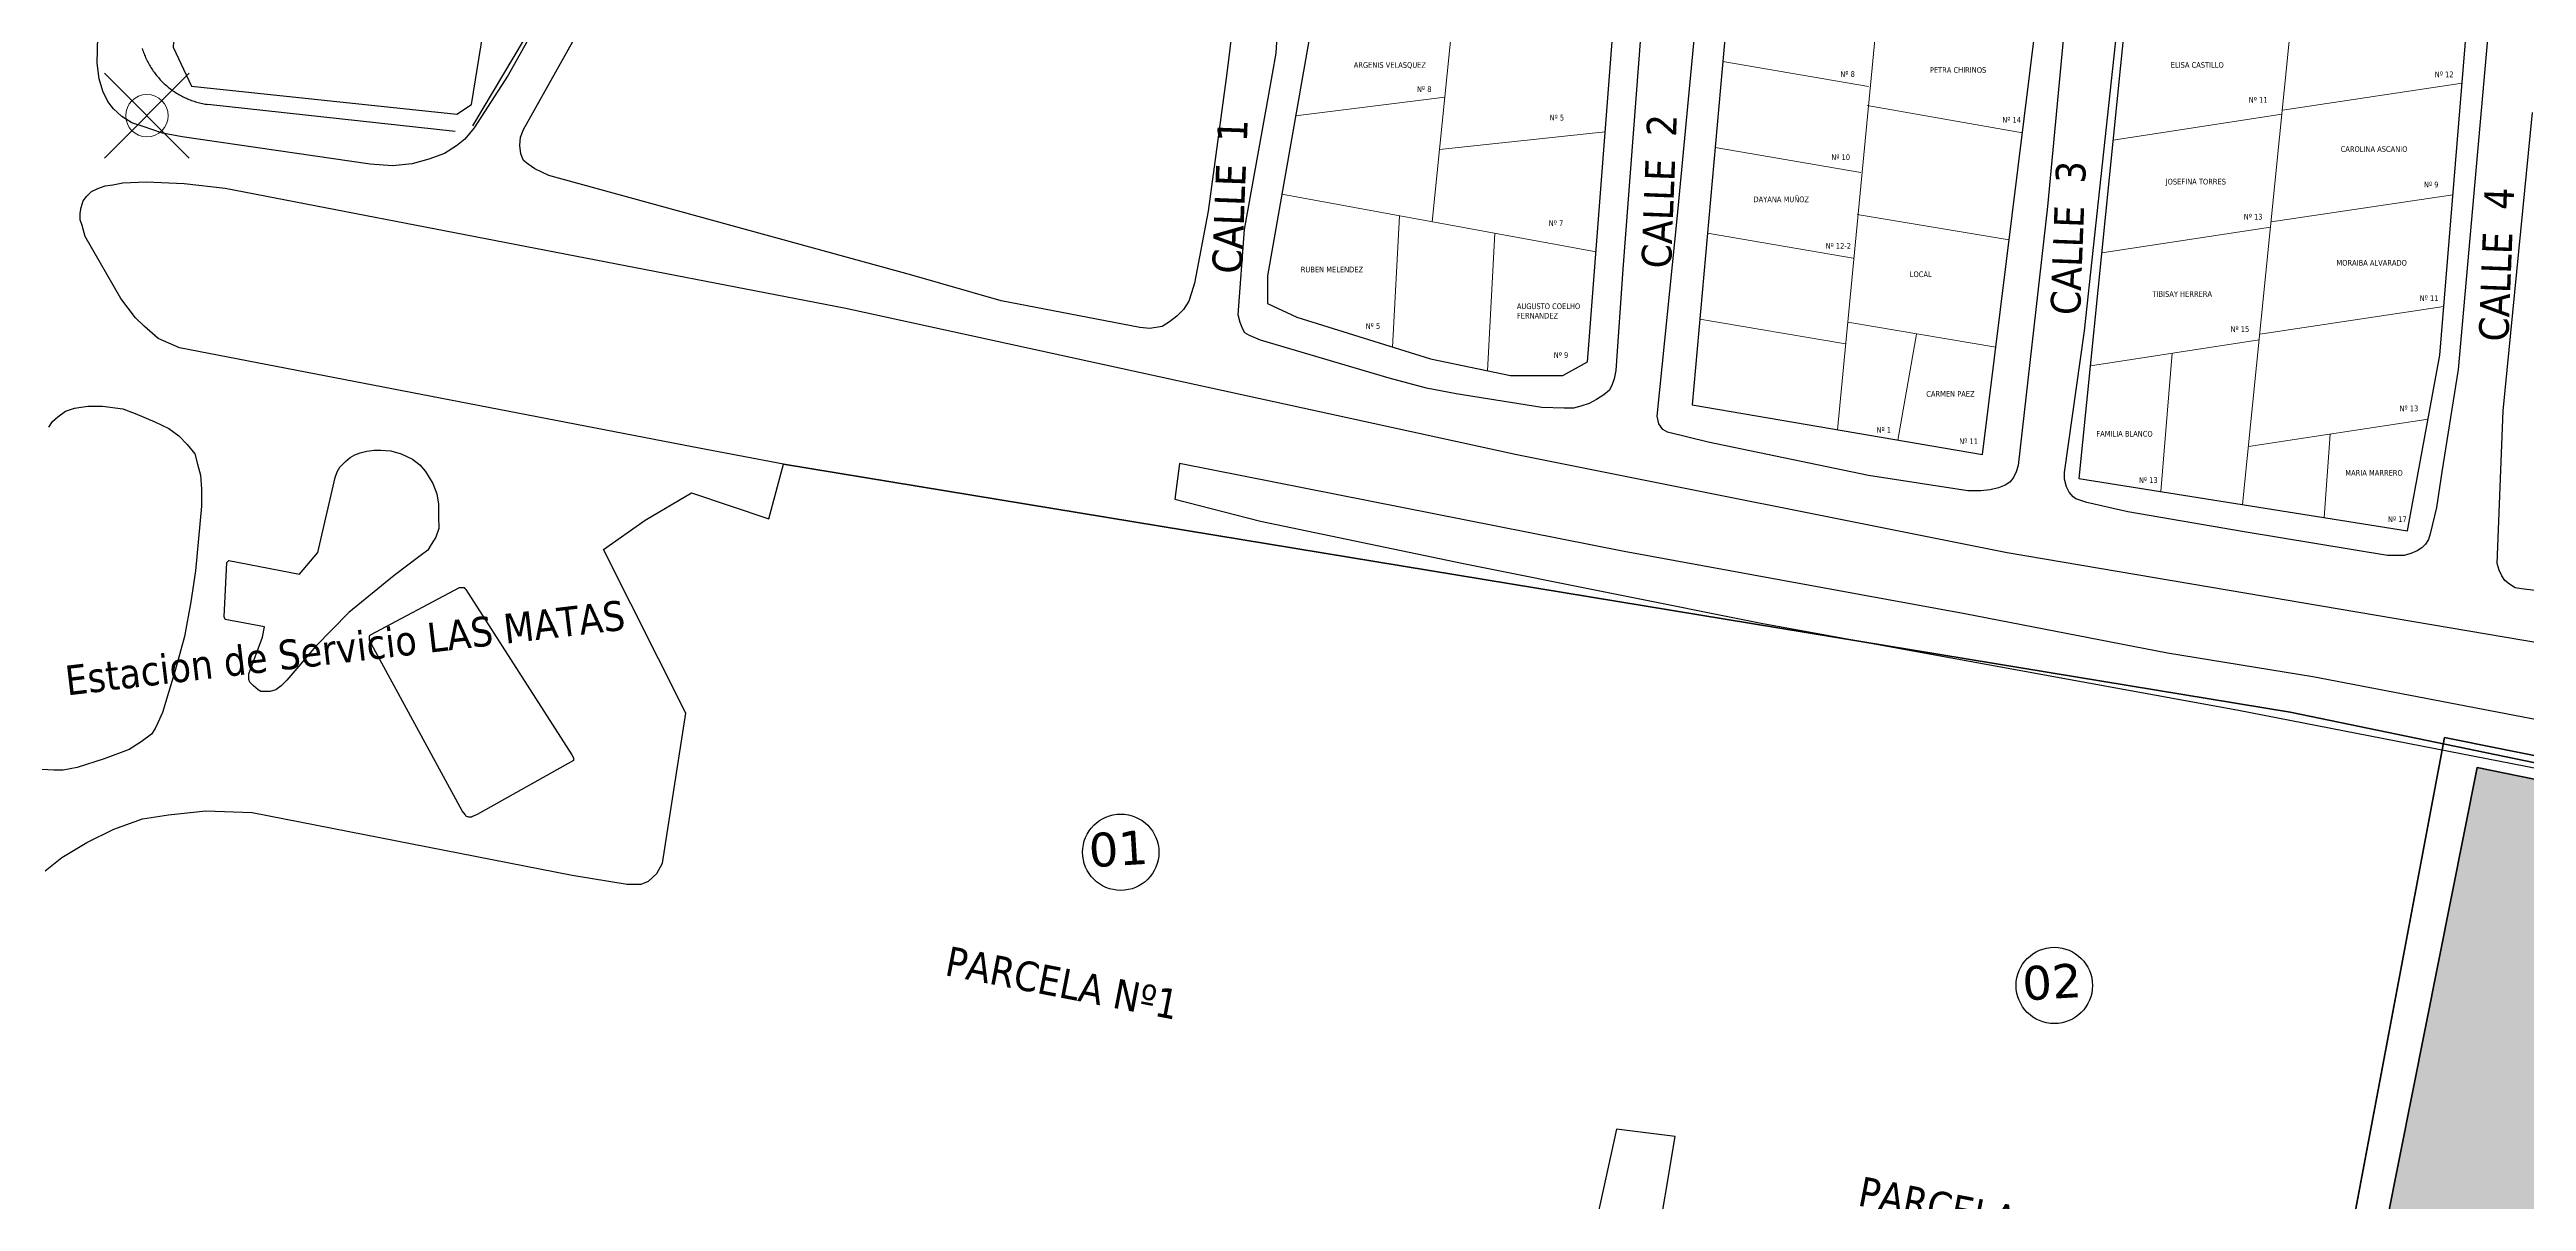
# Model space of a CAD drawing. Header units: metres. Extents: x 2 to 659295185, y -28 to 1124222152.
# Drawn here: x 656727.9 to 657019.8, y 1122568.8 to 1122704.7 of the extents above; entities that cross this region are included whole.
import ezdxf

# ---------------------------------------------------------------- set-up
doc = ezdxf.new("R2010")
doc.units = ezdxf.units.M
doc.header["$MEASUREMENT"] = 0
doc.header["$PDMODE"] = 35
doc.header["$PDSIZE"] = 5
for name, color, linetype in [('CALLES', 1, 'CONTINUOUS'), ('CERCA', 7, 'CONTINUOUS'), ('Cota', 3, 'CONTINUOUS'), ('MANZANA', 30, 'CONTINUOUS'), ('Numero de manzana', 6, 'CONTINUOUS'), ('Nº parcela', 4, 'CONTINUOUS'), ('Parcelas', 140, 'CONTINUOUS'), ('PUNTO', 3, 'CONTINUOUS'), ('TEXTOS', 7, 'CONTINUOUS')]:
    doc.layers.add(name, color=color, linetype=linetype)
doc.layers.add('OCUPACIONES IRREGULARES', color=34, linetype='CONTINUOUS', lineweight=200)
doc.styles.add('ROMAN', font='verdana.ttf')
doc.styles.get("Standard").update_dxf_attribs({"font": 'tahoma.ttf'})

msp = doc.modelspace()

# ---------------------------------------------------------------- hatches: boundary and pattern name
at = {"layer": 'OCUPACIONES IRREGULARES', "lineweight": 200, "transparency": 33554651}
h = msp.add_hatch(color=256, dxfattribs=at)
h.dxf.hatch_style = 1
h.set_gradient(color1=(153, 76, 0), one_color=1, tint=1)
h.paths.add_polyline_path([(657346, 1122552), (657014, 1122620), (656982, 1122459), (657320, 1122378)])

# ---------------------------------------------------------------- linework, layer by layer
at = {"layer": 'CERCA', "lineweight": 0}
for p, q in [((656938.5929, 1122659.8419), (656947.9153, 1122756.8166)), ((656895.7329, 1122732.3935), (656890.8169, 1122684.3629)), ((656925.0933, 1122703.2483), (656942.274, 1122700.3147)), ((656874.7441, 1122696.8494), (656892.3195, 1122699.044)), ((656960.4168, 1122694.8731), (656942.1182, 1122698.072)), ((656891.6881, 1122692.8753), (656911.2381, 1122694.9757)), ((656924.1903, 1122693.1285), (656941.3711, 1122690.1949)), ((656873.1143, 1122687.6213), (656910.1484, 1122680.8046)), ((656886.9728, 1122685.0704), (656886.1605, 1122669.595)), ((656958.8481, 1122682.2199), (656940.9336, 1122685.2233)), ((656898.2101, 1122683.002), (656897.359, 1122666.788)), ((656923.2874, 1122683.0087), (656940.4681, 1122680.0751)), ((656922.3844, 1122672.8889), (656939.5652, 1122669.9553)), ((656957.2794, 1122669.5668), (656939.813, 1122672.5334)), ((656945.7222, 1122658.5932), (656947.9148, 1122671.1003))]:
    msp.add_line(p, q, dxfattribs=at)
at = {"layer": 'MANZANA', "lineweight": -2}
for p, q in [((657018.975, 1122748.0279), (657012.7082, 1122677.5522)), ((656783.7211, 1122695.2286), (656802.3155, 1122728.3819)), ((656868.6533, 1122718.164), (656866.6495, 1122701.8973)), ((656919.7528, 1122685.1007), (656922.8944, 1122718.184)), ((656966.3995, 1122718.6039), (656963.3651, 1122686.1805)), ((656733.5039, 1122703.087), (656733.776, 1122715.2546)), ((656915.902, 1122713.175), (656913.321, 1122678.772)), ((656786.401, 1122709.6257), (656781.94, 1122701.6373)), ((656967.7024, 1122671.4935), (656972.0149, 1122711.3254)), ((656872.4464, 1122704.2468), (656872.6443, 1122707.4561)), ((656871.5888, 1122699.3778), (656872.4464, 1122704.2468)), ((656733.7265, 1122701.2074), (656733.5039, 1122703.087)), ((656734.1718, 1122699.7677), (656733.7265, 1122701.2074)), ((656781.94, 1122701.6373), (656777.916, 1122695.4286)), ((656866.6495, 1122701.8973), (656864.4149, 1122685.6306)), ((656734.7243, 1122698.558), (656734.1718, 1122699.7677)), ((656735.3922, 1122697.6781), (656734.7243, 1122698.558)), ((656736.3817, 1122696.7983), (656735.3922, 1122697.6781)), ((656868.7028, 1122683.441), (656871.5888, 1122699.3778)), ((656737.5856, 1122696.0285), (656736.3817, 1122696.7983)), ((656738.9049, 1122695.5886), (656737.5856, 1122696.0285)), ((656741.2055, 1122694.8287), (656738.9049, 1122695.5886)), ((656743.5143, 1122694.3888), (656741.2055, 1122694.8287)), ((656777.916, 1122695.4286), (656776.8276, 1122694.0989)), ((656783.3995, 1122694.3488), (656783.7211, 1122695.2286)), ((657017.0537, 1122662.0854), (657020.517, 1122697.2682)), ((656765.6627, 1122691.1695), (656743.5143, 1122694.3888)), ((656774.4198, 1122692.4292), (656772.5645, 1122691.7593)), ((656775.8463, 1122693.319), (656774.4198, 1122692.4292)), ((656776.8276, 1122694.0989), (656775.8463, 1122693.319)), ((656783.2923, 1122693.349), (656783.3995, 1122694.3488)), ((656783.4077, 1122692.3592), (656783.2923, 1122693.349)), ((656783.7376, 1122691.5794), (656783.4077, 1122692.3592)), ((656735.318, 1122688.72), (656736.5219, 1122688.9399)), ((656736.5219, 1122688.9399), (656739.2595, 1122689.0599)), ((656739.2595, 1122689.0599), (656743.7535, 1122688.8599)), ((656768.2931, 1122690.9595), (656765.6627, 1122691.1695)), ((656770.5937, 1122691.1895), (656768.2931, 1122690.9595)), ((656772.5645, 1122691.7593), (656770.5937, 1122691.1895)), ((656784.2901, 1122691.1395), (656783.7376, 1122691.5794)), ((656785.0569, 1122690.5896), (656784.2901, 1122691.1395)), ((656786.7061, 1122689.8297), (656785.0569, 1122690.5896)), ((656829.4938, 1122678.0721), (656786.7061, 1122689.8297)), ((656731.5002, 1122685.3806), (656731.6074, 1122686.0405)), ((656731.6074, 1122686.0405), (656731.8217, 1122686.8203)), ((656731.8217, 1122686.8203), (656732.2588, 1122687.3702)), ((656732.2588, 1122687.3702), (656732.803, 1122687.9301)), ((656732.803, 1122687.9301), (656733.5699, 1122688.27)), ((656733.5699, 1122688.27), (656734.4439, 1122688.6)), ((656734.4439, 1122688.6), (656735.318, 1122688.72)), ((656743.7535, 1122688.8599), (656748.5773, 1122688.33)), ((656748.5773, 1122688.33), (656821.7344, 1122674.1629)), ((656963.3651, 1122686.1805), (656959.8853, 1122655.6367)), ((656731.5002, 1122684.6108), (656731.5002, 1122685.3806)), ((656731.7228, 1122683.9409), (656731.5002, 1122684.6108)), ((656732.0609, 1122682.6212), (656731.7228, 1122683.9409)), ((656864.4149, 1122685.6306), (656862.807, 1122677.1123)), ((656867.9771, 1122673.3731), (656868.7028, 1122683.441)), ((656917.3367, 1122661.4255), (656919.7528, 1122685.1007)), ((656736.258, 1122675.3327), (656732.0609, 1122682.6212)), ((656840.0237, 1122675.0227), (656829.4938, 1122678.0721)), ((656913.321, 1122678.772), (656912.4964, 1122666.8244)), ((657012.7082, 1122677.5522), (657011.7682, 1122666.9244)), ((656738.0144, 1122673.0232), (656736.258, 1122675.3327)), ((656856.367, 1122671.8834), (656840.0237, 1122675.0227)), ((656862.1638, 1122675.0027), (656861.5124, 1122674.013)), ((656862.4854, 1122676.0025), (656862.1638, 1122675.0027)), ((656862.807, 1122677.1123), (656862.4854, 1122676.0025)), ((656739.0121, 1122672.0334), (656738.0144, 1122673.0232)), ((656740.6613, 1122670.6036), (656739.0121, 1122672.0334)), ((656821.7344, 1122674.1629), (656900.8121, 1122656.9264)), ((656857.5709, 1122671.7834), (656856.367, 1122671.8834)), ((656858.9974, 1122672.0034), (656857.5709, 1122671.7834)), ((656859.8715, 1122672.5632), (656858.9974, 1122672.0034)), ((656860.7455, 1122673.2331), (656859.8715, 1122672.5632)), ((656861.5124, 1122674.013), (656860.7455, 1122673.2331)), ((656868.1998, 1122672.4933), (656867.9771, 1122673.3731)), ((656868.5296, 1122671.7134), (656868.1998, 1122672.4933)), ((656868.7522, 1122671.2735), (656868.5296, 1122671.7134)), ((656965.3605, 1122654.7769), (656967.7024, 1122671.4935)), ((656743.1845, 1122669.5039), (656740.6613, 1122670.6036)), ((656803.6101, 1122657.8262), (656743.1845, 1122669.5039)), ((656869.3047, 1122670.9436), (656868.7522, 1122671.2735)), ((656870.6158, 1122670.3937), (656869.3047, 1122670.9436)), ((656885.7634, 1122665.9346), (656870.6158, 1122670.3937)), ((656890.1502, 1122664.7348), (656885.7634, 1122665.9346)), ((656912.282, 1122665.8246), (656912.0594, 1122665.1648)), ((656912.4964, 1122666.8244), (656912.282, 1122665.8246)), ((657011.7682, 1122666.9244), (657009.8551, 1122654.8668)), ((656893.6547, 1122664.085), (656890.1502, 1122664.7348)), ((656903.7476, 1122662.4753), (656893.6547, 1122664.085)), ((656909.33, 1122662.9352), (656908.3488, 1122662.6053)), ((656910.2041, 1122663.3851), (656909.33, 1122662.9352)), ((656911.0864, 1122663.945), (656910.2041, 1122663.3851)), ((656911.7378, 1122664.4949), (656911.0864, 1122663.945)), ((656912.0594, 1122665.1648), (656911.7378, 1122664.4949)), ((656727.773, 1122660.1458), (656728.2101, 1122660.8156)), ((656728.2101, 1122660.8156), (656728.8615, 1122661.3655)), ((656728.8615, 1122661.3655), (656729.7355, 1122662.0354)), ((656729.7355, 1122662.0354), (656730.8322, 1122662.3753)), ((656730.8322, 1122662.3753), (656732.366, 1122662.6053)), ((656732.366, 1122662.6053), (656734.1223, 1122662.6053)), ((656734.1223, 1122662.6053), (656736.5301, 1122662.2853)), ((656736.5301, 1122662.2853), (656737.9567, 1122661.7454)), ((656737.9567, 1122661.7454), (656740.2655, 1122660.7556)), ((656740.2655, 1122660.7556), (656741.9147, 1122659.9858)), ((656741.9147, 1122659.9858), (656743.1186, 1122659.106)), ((656906.378, 1122662.3753), (656903.7476, 1122662.4753)), ((656907.4747, 1122662.3753), (656906.378, 1122662.3753)), ((656908.3488, 1122662.6053), (656907.4747, 1122662.3753)), ((656917.5594, 1122660.5457), (656917.3367, 1122661.4255)), ((656918.0047, 1122659.8758), (656917.5594, 1122660.5457)), ((656918.5571, 1122659.5459), (656918.0047, 1122659.8758)), ((657016.3693, 1122644.059), (657017.0537, 1122662.0854)), ((656743.1186, 1122659.106), (656744.1081, 1122658.1162)), ((656744.1081, 1122658.1162), (656744.9904, 1122657.0164)), ((656744.9904, 1122657.0164), (656745.3284, 1122655.7967)), ((656763.2961, 1122656.5465), (656763.8404, 1122656.8764)), ((656763.8404, 1122656.8764), (656764.5, 1122657.1064)), ((656764.5, 1122657.1064), (656765.2669, 1122657.3263)), ((656765.2669, 1122657.3263), (656766.1409, 1122657.4363)), ((656766.1409, 1122657.4363), (656766.9078, 1122657.4463)), ((656766.9078, 1122657.4463), (656768.1117, 1122657.3363)), ((656768.1117, 1122657.3363), (656769.3156, 1122657.0164)), ((656769.3156, 1122657.0164), (656770.6349, 1122656.3565)), ((656814.3626, 1122655.7767), (656803.6101, 1122657.8262)), ((656900.8121, 1122656.9264), (656958.6154, 1122645.3488)), ((656923.381, 1122658.3561), (656918.5571, 1122659.5459)), ((656942.2474, 1122654.4569), (656923.381, 1122658.3561)), ((656745.3284, 1122655.7967), (656745.6583, 1122654.4769)), ((656745.6583, 1122654.4769), (656745.7737, 1122652.8173)), ((656759.5113, 1122645.3588), (656761.548, 1122654.217)), ((656761.548, 1122654.217), (656761.7706, 1122654.8768)), ((656761.7706, 1122654.8768), (656762.0922, 1122655.4367)), ((656762.0922, 1122655.4367), (656762.7519, 1122656.0966)), ((656762.7519, 1122656.0966), (656763.2961, 1122656.5465)), ((656770.6349, 1122656.3565), (656771.5172, 1122655.6967)), ((656771.5172, 1122655.6967), (656772.1769, 1122654.9268)), ((656772.1769, 1122654.9268), (656773.0592, 1122653.4871)), ((656812.6393, 1122649.348), (656814.3626, 1122655.7767)), ((656861.0424, 1122655.8666), (656860.5146, 1122651.6675)), ((656913.4612, 1122645.4788), (656861.0424, 1122655.8666)), ((656953.9813, 1122652.6273), (656942.2474, 1122654.4569)), ((656959.3411, 1122654.197), (656958.904, 1122653.6471)), ((656959.6627, 1122654.8668), (656959.3411, 1122654.197)), ((656959.8853, 1122655.6367), (656959.6627, 1122654.8668)), ((656965.3688, 1122654.007), (656965.3605, 1122654.7769)), ((656965.5914, 1122653.1172), (656965.3688, 1122654.007)), ((657009.8551, 1122654.8668), (657009.2119, 1122650.6577)), ((656745.7737, 1122652.8173), (656745.7902, 1122650.8277)), ((656773.0592, 1122653.4871), (656773.5045, 1122652.2774)), ((656773.5045, 1122652.2774), (656773.7271, 1122651.0576)), ((656773.7271, 1122651.0576), (656773.7354, 1122649.6179)), ((656798.0606, 1122649.178), (656803.5276, 1122652.4073)), ((656803.5276, 1122652.4073), (656812.6393, 1122649.348)), ((656860.5146, 1122651.6675), (656870.6075, 1122649.048)), ((656955.515, 1122652.6373), (656953.9813, 1122652.6273)), ((656956.6035, 1122652.7473), (656955.515, 1122652.6373)), ((656957.593, 1122652.9772), (656956.6035, 1122652.7473)), ((656958.3598, 1122653.3072), (656957.593, 1122652.9772)), ((656958.904, 1122653.6471), (656958.3598, 1122653.3072)), ((656965.9213, 1122652.4573), (656965.5914, 1122653.1172)), ((656966.3665, 1122651.9075), (656965.9213, 1122652.4573)), ((656966.6964, 1122651.6875), (656966.3665, 1122651.9075)), ((656968.0075, 1122651.2476), (656966.6964, 1122651.6875)), ((656972.8395, 1122650.1678), (656968.0075, 1122651.2476)), ((656745.7902, 1122650.8277), (656745.0563, 1122643.1892)), ((656773.7436, 1122648.1882), (656773.4138, 1122647.1884)), ((656773.7354, 1122649.6179), (656773.7436, 1122648.1882)), ((656793.1461, 1122645.7287), (656798.0606, 1122649.178)), ((656870.6075, 1122649.048), (656894.5123, 1122644.069)), ((656986.5441, 1122647.7983), (656972.8395, 1122650.1678)), ((657009.2119, 1122650.6577), (657008.4616, 1122647.5583)), ((656757.3261, 1122642.7993), (656759.5113, 1122645.3588)), ((656772.4408, 1122645.6387), (656771.5667, 1122644.9689)), ((656772.8696, 1122646.2986), (656772.4408, 1122645.6387)), ((656773.4138, 1122647.1884), (656772.8696, 1122646.2986)), ((656802.8762, 1122626.4126), (656793.1461, 1122645.7287)), ((656953.602, 1122638.1403), (656913.4612, 1122645.4788)), ((656958.6154, 1122645.3488), (657041.2965, 1122631.3316)), ((657003.4316, 1122644.9889), (656986.5441, 1122647.7983)), ((657006.1692, 1122645.2288), (657005.4024, 1122644.9989)), ((657006.9361, 1122645.5587), (657006.1692, 1122645.2288)), ((657007.4803, 1122645.8987), (657006.9361, 1122645.5587)), ((657007.9173, 1122646.3386), (657007.4803, 1122645.8987)), ((657008.2472, 1122646.8985), (657007.9173, 1122646.3386)), ((657008.4616, 1122647.5583), (657008.2472, 1122646.8985)), ((656745.0563, 1122643.1892), (656744.5203, 1122639.54)), ((656748.4701, 1122637.7903), (656748.7752, 1122644.199)), ((656748.7752, 1122644.199), (656748.9896, 1122644.429)), ((656748.9896, 1122644.429), (656757.3261, 1122642.7993)), ((656768.5075, 1122642.6293), (656763.156, 1122638.2902)), ((656771.5667, 1122644.9689), (656768.5075, 1122642.6293)), ((656894.5123, 1122644.069), (656929.6066, 1122637.0405)), ((657004.5283, 1122644.9989), (657003.4316, 1122644.9889)), ((657005.4024, 1122644.9989), (657004.5283, 1122644.9989)), ((657016.592, 1122643.2792), (657016.3693, 1122644.059)), ((657016.9218, 1122642.6193), (657016.592, 1122643.2792)), ((657017.2516, 1122642.0695), (657016.9218, 1122642.6193)), ((656744.5203, 1122639.54), (656743.77, 1122635.4408)), ((656765.6874, 1122635.6508), (656776.1844, 1122641.2296)), ((656776.1844, 1122641.2296), (656776.5142, 1122641.2296)), ((656776.5142, 1122641.2296), (656776.7286, 1122641.2296)), ((656776.7286, 1122641.2296), (656776.8358, 1122641.1196)), ((656776.8358, 1122641.1196), (656776.9512, 1122641.0097)), ((656776.9512, 1122641.0097), (656789.419, 1122621.4836)), ((657017.8041, 1122641.6295), (657017.2516, 1122642.0695)), ((657018.4638, 1122641.1896), (657017.8041, 1122641.6295)), ((657019.2306, 1122641.0797), (657018.4638, 1122641.1896)), ((657028.6556, 1122639.9099), (657019.2306, 1122641.0797)), ((656748.5855, 1122637.4604), (656748.4701, 1122637.7903)), ((656753.195, 1122636.5906), (656748.5855, 1122637.4604)), ((656752.9806, 1122635.3708), (656753.195, 1122636.5906)), ((656763.156, 1122638.2902), (656759.2309, 1122634.291)), ((656929.6066, 1122637.0405), (656985.868, 1122626.7726)), ((656977.5149, 1122633.4912), (656953.602, 1122638.1403)), ((656743.77, 1122635.4408), (656742.698, 1122631.4616)), ((656751.3561, 1122631.0517), (656752.9806, 1122635.3708)), ((656759.2309, 1122634.291), (656757.2684, 1122631.9615)), ((656765.5802, 1122635.5408), (656765.6874, 1122635.6508)), ((656765.5802, 1122635.3208), (656765.5802, 1122635.5408)), ((656765.5802, 1122635.2108), (656765.5802, 1122635.3208)), ((656765.5802, 1122634.9909), (656765.5802, 1122635.2108)), ((656776.5142, 1122614.905), (656765.5802, 1122634.9909)), ((656994.6168, 1122630.6918), (656977.5149, 1122633.4912)), ((656742.698, 1122631.4616), (656741.1808, 1122626.4726)), ((656751.3561, 1122630.7218), (656751.3561, 1122631.0517)), ((656751.3561, 1122630.3918), (656751.3561, 1122630.7218)), ((656757.2684, 1122631.9615), (656755.8501, 1122630.3018)), ((657036.951, 1122622.5834), (656994.6168, 1122630.6918)), ((656751.4633, 1122630.0619), (656751.3561, 1122630.3918)), ((656751.9086, 1122629.622), (656751.4633, 1122630.0619)), ((656752.4528, 1122629.1821), (656751.9086, 1122629.622)), ((656752.7827, 1122628.9621), (656752.4528, 1122629.1821)), ((656753.3352, 1122628.9621), (656752.7827, 1122628.9621)), ((656753.8794, 1122628.9621), (656753.3352, 1122628.9621)), ((656754.539, 1122629.1821), (656753.8794, 1122628.9621)), ((656755.1905, 1122629.632), (656754.539, 1122629.1821)), ((656755.8501, 1122630.3018), (656755.1905, 1122629.632)), ((656740.6366, 1122625.2529), (656740.315, 1122624.593)), ((656741.1808, 1122626.4726), (656740.6366, 1122625.2529)), ((656800.1056, 1122608.7062), (656802.8762, 1122626.4126)), ((656985.868, 1122626.7726), (657069.4396, 1122610.4459)), ((656737.2558, 1122622.1435), (656734.3037, 1122621.0237)), ((656738.674, 1122623.0333), (656737.2558, 1122622.1435)), ((656739.8779, 1122623.9231), (656738.674, 1122623.0333)), ((656740.315, 1122624.593), (656739.8779, 1122623.9231)), ((656728.3915, 1122619.674), (656726.9649, 1122619.774)), ((656729.4882, 1122619.674), (656728.3915, 1122619.674)), ((656731.1291, 1122620.0139), (656729.4882, 1122619.674)), ((656734.3037, 1122621.0237), (656731.1291, 1122620.0139)), ((656789.6416, 1122620.8238), (656778.2706, 1122614.4751)), ((656789.419, 1122621.4836), (656789.6416, 1122621.1537)), ((656789.6416, 1122621.1537), (656789.6416, 1122621.0437)), ((656789.6416, 1122621.0437), (656789.6416, 1122620.9338)), ((656789.6416, 1122620.9338), (656789.6416, 1122620.9338)), ((656789.6416, 1122620.9338), (656789.6416, 1122620.8238)), ((656735.4334, 1122612.7354), (656738.8225, 1122613.9652)), ((656738.8225, 1122613.9652), (656741.8899, 1122614.4251)), ((656741.8899, 1122614.4251), (656746.2767, 1122614.885)), ((656746.2767, 1122614.885), (656751.7519, 1122614.685)), ((656751.7519, 1122614.685), (656789.4767, 1122607.3265)), ((656776.8441, 1122614.4651), (656776.5142, 1122614.905)), ((656776.9595, 1122614.2451), (656776.8441, 1122614.4651)), ((656777.0667, 1122614.2451), (656776.9595, 1122614.2451)), ((656777.2893, 1122614.1351), (656777.0667, 1122614.2451)), ((656777.3965, 1122614.1351), (656777.2893, 1122614.1351)), ((656777.6192, 1122614.1351), (656777.3965, 1122614.1351)), ((656777.7264, 1122614.2451), (656777.6192, 1122614.1351)), ((656778.2706, 1122614.4751), (656777.7264, 1122614.2451)), ((656729.315, 1122609.3861), (656732.267, 1122611.1757)), ((656732.267, 1122611.1757), (656735.4334, 1122612.7354)), ((656727.3442, 1122607.8364), (656729.315, 1122609.3861)), ((656789.4767, 1122607.3265), (656795.9497, 1122606.2567)), ((656798.4729, 1122606.5967), (656799.4542, 1122607.4865)), ((656799.4542, 1122607.4865), (656800.1056, 1122608.7062)), ((656795.9497, 1122606.2567), (656797.5906, 1122606.2567)), ((656797.5906, 1122606.2567), (656798.4729, 1122606.5967)), ((656912.5624, 1122577.3526), (656907.0789, 1122552.4377)), ((656919.4642, 1122576.4928), (656912.5624, 1122577.3526)), ((656914.6651, 1122547.7187), (656919.4642, 1122576.4928))]:
    msp.add_line(p, q, dxfattribs=at)
at = {"layer": 'MANZANA', "lineweight": 40}
for points in [[(657010.14, 1122623.56), (657073.26, 1122610.84), (657040.187, 1122434.976), (656977.2338, 1122448.5832), (657010.14, 1122623.56)], [(656977.41, 1122449.52), (657010.14, 1122623.56)]]:
    msp.add_lwpolyline(points, dxfattribs=at)
at = {"layer": 'Numero de manzana', "lineweight": -2}
for centre in [(656854.1293, 1122610.0066), (656964.162, 1122594.3012)]:
    msp.add_circle(centre, 4.5001, dxfattribs=at)
at = {"layer": 'Nº parcela', "lineweight": 40}
for points in [[(656814.3626, 1122655.7767), (656991.9739, 1122626.5494)], [(656991.9739, 1122626.5494), (657130.0419, 1122597.9446), (657233.275, 1122578.7629), (657329.5623, 1122560.5215), (657404.1619, 1122545.9992)]]:
    msp.add_lwpolyline(points, dxfattribs=at)
at = {"layer": 'OCUPACIONES IRREGULARES', "lineweight": 200}
msp.add_lwpolyline([(657346, 1122552), (657014, 1122620), (656982, 1122459), (657320, 1122378), (657346, 1122552)], dxfattribs=at)
at = {"layer": 'Parcelas', "lineweight": 0}
for p, q in [((656997.6911, 1122763.5495), (656986.3274, 1122651.0225)), ((656991.0598, 1122697.5152), (657012.2143, 1122700.7217)), ((656971.0909, 1122693.9858), (656990.9856, 1122697.0366)), ((656989.7263, 1122684.3465), (657011.137, 1122687.5456)), ((656969.7504, 1122680.6831), (656989.6451, 1122683.734)), ((656988.3756, 1122671.0923), (657010.0598, 1122674.3696)), ((656968.4098, 1122667.3805), (656988.3045, 1122670.4314)), ((656976.6992, 1122652.559), (656978.0472, 1122668.8584)), ((656987.0394, 1122657.8786), (657008.2328, 1122661.0742)), ((656995.9556, 1122649.4861), (656996.6804, 1122659.3323))]:
    msp.add_line(p, q, dxfattribs=at)
at = {"layer": 'Parcelas'}
for points in [[(656744.1777, 1122731.9117), (656742.4566, 1122704.9481), (656744.608, 1122700.3585), (656775.8743, 1122697.0598), (656777.5954, 1122698.2072), (656788.6883, 1122766.6625)], [(656791.9299, 1122765.4253), (656792.4933, 1122745.3691), (656789.7891, 1122715.9609), (656777.7329, 1122695.6793)], [(656738.7956, 1122704.8091), (656738.8453, 1122704.6514), (656738.8978, 1122704.4947), (656738.9529, 1122704.3388), (656739.0108, 1122704.184), (656739.0714, 1122704.0302), (656739.1347, 1122703.8775), (656739.2006, 1122703.7259), (656739.2691, 1122703.5755), (656739.3403, 1122703.4263), (656739.414, 1122703.2784), (656739.4904, 1122703.1318), (656739.5692, 1122702.9865), (656739.6506, 1122702.8426), (656739.7345, 1122702.7002), (656739.8209, 1122702.5593), (656739.9097, 1122702.4198), (656740.0009, 1122702.282), (656740.0946, 1122702.1458), (656740.1906, 1122702.0112), (656740.2889, 1122701.8783), (656740.3895, 1122701.7472), (656740.4924, 1122701.6178), (656740.5975, 1122701.4903), (656740.7049, 1122701.3646), (656740.8144, 1122701.2408), (656740.9261, 1122701.1189), (656741.0399, 1122700.999), (656741.1557, 1122700.8811), (656741.2736, 1122700.7653), (656741.3935, 1122700.6515), (656741.5154, 1122700.5398), (656741.6392, 1122700.4303), (656741.7649, 1122700.3229), (656741.8925, 1122700.2178), (656742.0218, 1122700.1149), (656742.153, 1122700.0143), (656742.2858, 1122699.9159), (656742.4204, 1122699.8199), (656742.5566, 1122699.7263), (656742.6945, 1122699.6351), (656742.8339, 1122699.5463), (656742.9748, 1122699.4599), (656743.1172, 1122699.376), (656743.2611, 1122699.2946), (656743.4064, 1122699.2157), (656743.553, 1122699.1394), (656743.7009, 1122699.0657), (656743.8501, 1122698.9945), (656744.0005, 1122698.9259), (656744.1521, 1122698.86), (656744.3048, 1122698.7968), (656744.4586, 1122698.7362), (656744.6135, 1122698.6783), (656744.7693, 1122698.6231), (656744.926, 1122698.5707), (656745.0837, 1122698.521), (656745.2422, 1122698.474), (656745.4015, 1122698.4299), (656745.5615, 1122698.3885), (656745.7222, 1122698.3499), (656745.8836, 1122698.3141), (656746.0456, 1122698.2811), (656746.2081, 1122698.251), (656746.3711, 1122698.2237), (656746.5346, 1122698.1993), (656746.5364, 1122698.1991)], [(656775.687, 1122695.0211), (656746.5364, 1122698.1991)]]:
    msp.add_lwpolyline(points, dxfattribs=at)
at = {"layer": 'Parcelas', "lineweight": -3}
for points in [[(656977.7936, 1122760.4989), (656967.071, 1122654.0954), (657005.7792, 1122647.9185), (657009.5906, 1122668.6314), (657017.6005, 1122766.6018), (656977.7936, 1122760.4989)], [(656929.3435, 1122750.882), (656921.4815, 1122662.7691), (656955.7107, 1122656.9137), (656968.3566, 1122758.9156), (656967.7533, 1122759.1855), (656966.3888, 1122759.3771), (656930.4096, 1122754.3904), (656929.4456, 1122753.891), (656929.3435, 1122750.882)], [(656878.6801, 1122743.2335), (656876.3072, 1122705.6999), (656871.4131, 1122677.9892), (656871.4131, 1122674.7331), (656874.8686, 1122673.0982), (656890.6337, 1122668.2073), (656900.066, 1122666.2167), (656906.2207, 1122666.2167), (656909.1275, 1122667.8448), (656909.3055, 1122669.8422), (656915.2823, 1122747.5704), (656913.295, 1122749.7457), (656878.6801, 1122743.2335), (656878.6801, 1122743.2335)]]:
    msp.add_lwpolyline(points, dxfattribs=at)
at = {"layer": 'PUNTO', "lineweight": 0}
msp.add_point((656739.3464, 1122696.8759), dxfattribs=at)

# ---------------------------------------------------------------- texts
at = {"layer": 'CALLES', "color": 0}
for s, rotation, p in [('CALLE  1', 87.808645, (656868.3802, 1122678.2232)), ('CALLE  1', 87.808645, (656868.4034, 1122678.1902)), ('CALLE  2', 87.808645, (656918.9843, 1122678.8148)), ('CALLE  3', 87.808645, (656967.1946, 1122673.3115)), ('CALLE  4', 87.808645, (657017.6732, 1122670.1922)), ('Estacion de Servicio LAS MATAS', 6.733391, (656729.9445, 1122628.4971))]:
    msp.add_text(s, height=3.5001, rotation=rotation, dxfattribs=at).set_placement(p)
at = {"layer": 'Cota', "lineweight": 0, "attachment_point": 1}
for s, width, insert, char_height in [('ARGENIS VELASQUEZ', 8.056678, (656881.5956, 1122703.1866), 0.667156), ('Nº 8', 8.056678, (656938.9435, 1122702.125), 0.66716), ('PETRA CHIRINOS', 8.056678, (656949.4936, 1122702.5991), 0.667156), ('ELISA CASTILLO', 9.384331, (656977.8815, 1122703.1957), 0.667156), ('Nº 12', 8.056678, (657009.0079, 1122702.0814), 0.66716), ('Nº 8', 8.056678, (656889.0437, 1122700.3485), 0.66716), ('Nº 11', 8.056678, (656987.0812, 1122699.0608), 0.66716), ('Nº 5', 8.056678, (656904.6728, 1122696.977), 0.66716), ('Nº 14', 8.056678, (656958.0242, 1122696.7346), 0.66716), ('Nº 10', 8.056678, (656937.8778, 1122692.3155), 0.66716), ('CAROLINA ASCANIO', 9.384331, (656997.9113, 1122693.2736), 0.667156), ('JOSEFINA TORRES', 9.384331, (656977.2895, 1122689.4304), 0.667156), ('Nº 9', 8.056678, (657007.7287, 1122689.0878), 0.66716), ('DAYANA MUÑOZ', 8.056678, (656928.7068, 1122687.3433), 0.667156), ('Nº 7', 8.056678, (656904.5774, 1122684.5216), 0.66716), ('Nº 13', 8.056678, (656986.4893, 1122685.2956), 0.66716), ('Nº 12-2', 8.056678, (656937.2056, 1122681.8502), 0.66716), ('RUBEN MELENDEZ', 8.056678, (656875.3509, 1122679.0687), 0.667156), ('LOCAL', 8.056678, (656947.1229, 1122678.5067), 0.66716), ('MORAIBA ALVARADO', 9.384331, (656997.4117, 1122679.8609), 0.667156), ('AUGUSTO COELHO FERNANDEZ', 8.056678, (656900.8185, 1122674.7351), 0.667156), ('TIBISAY HERRERA', 9.384331, (656975.7287, 1122676.1788), 0.667156), ('Nº 11', 8.056678, (657007.2291, 1122675.6751), 0.66716), ('Nº 5', 8.056678, (656882.9959, 1122672.4006), 0.66716), ('Nº 15', 8.056678, (656984.9285, 1122672.044), 0.66716), ('Nº 9', 8.056678, (656905.1663, 1122668.9839), 0.66716), ('CARMEN PAEZ', 8.056678, (656949.0682, 1122664.3947), 0.667156), ('Nº 13', 8.056678, (657004.8478, 1122662.693), 0.66716), ('Nº 1', 8.056678, (656943.2096, 1122660.1514), 0.66716), ('FAMILIA BLANCO', 9.384331, (656969.1177, 1122659.6979), 0.667156), ('Nº 11', 8.056678, (656952.9512, 1122658.8063), 0.66716), ('Nº 13', 8.056678, (656974.1392, 1122654.2368), 0.66716), ('MARIA MARRERO', 9.384331, (656998.4669, 1122655.0832), 0.667156), ('Nº 17', 8.056678, (657003.4884, 1122649.6221), 0.66716)]:
    msp.add_mtext_dynamic_manual_height_columns(s, width=width, gutter_width=9.6186, heights=[0], dxfattribs=dict(at, insert=insert, char_height=char_height))
at = {"layer": 'Numero de manzana', "lineweight": -2, "style": 'ROMAN'}
for s, p in [('01', (656850.4816, 1122608.23)), ('02', (656960.5144, 1122592.5246))]:
    msp.add_text(s, height=4, rotation=3.491535, dxfattribs=at).set_placement(p)
at = {"layer": 'TEXTOS', "color": 0}
for s, p in [('PARCELA Nº1', (656833.2593, 1122595.534)), ('PARCELA Nº2', (656940.8626, 1122568.3732))]:
    msp.add_text(s, height=3.5001, rotation=349.029897, dxfattribs=at).set_placement(p)

doc.saveas('drawing.dxf')
